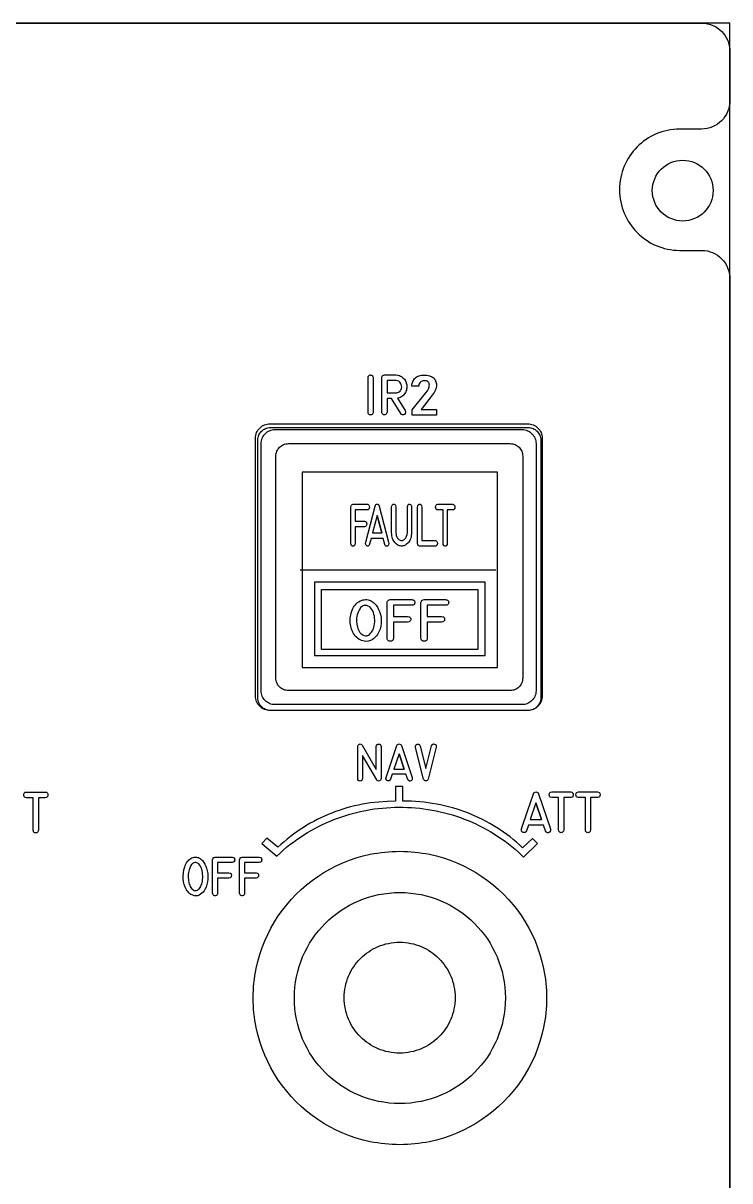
# Model space of a CAD drawing. Extents: x 214 to 359, y 82 to 686.
# Drawn here: x 301.5 to 359.4, y 526.7 to 621.4 of the extents above; entities that cross this region are included whole.
import ezdxf

# ---------------------------------------------------------------- set-up
doc = ezdxf.new("R2010")
doc.units = 0
for name, color, linetype in [('_BACKPANEL', 5, 'CONTINUOUS'), ('_ENGRAVING', 105, 'CONTINUOUS'), ('_LABELS', 30, 'CONTINUOUS'), ('_TOPLAYER', 1, 'CONTINUOUS')]:
    doc.layers.add(name, color=color, linetype=linetype)

msp = doc.modelspace()

# ---------------------------------------------------------------- linework, layer by layer
at = {"layer": '_BACKPANEL'}
for points in [[(214.375, 621.401), (214.375, 616.651), (214.375, 607.151), (214.375, 597.651), (214.375, 578.651), (214.375, 497.901), (214.375, 488.401), (359.375, 488.401), (359.375, 497.901), (359.375, 578.651), (359.375, 597.651), (359.375, 607.151), (359.375, 616.651), (359.375, 621.401)], [(353.03, 607.701), (353.043, 607.956), (353.081, 608.203), (353.142, 608.441), (353.226, 608.67), (353.33, 608.887), (353.455, 609.093), (353.598, 609.284), (353.759, 609.461), (353.936, 609.621), (354.127, 609.765), (354.332, 609.889), (354.55, 609.994), (354.778, 610.078), (355.017, 610.139), (355.264, 610.177), (355.518, 610.19), (355.773, 610.177), (356.02, 610.139), (356.258, 610.078), (356.487, 609.994), (356.704, 609.889), (356.909, 609.765), (357.101, 609.621), (357.278, 609.461), (357.438, 609.284), (357.581, 609.093), (357.706, 608.887), (357.811, 608.67), (357.895, 608.441), (357.956, 608.203), (357.994, 607.956), (358.006, 607.701), (357.994, 607.447), (357.956, 607.2), (357.895, 606.961), (357.811, 606.733), (357.706, 606.515), (357.581, 606.31), (357.438, 606.119), (357.278, 605.942), (357.101, 605.781), (356.909, 605.638), (356.704, 605.514), (356.487, 605.409), (356.258, 605.325), (356.02, 605.264), (355.773, 605.226), (355.518, 605.213), (355.264, 605.226), (355.017, 605.264), (354.778, 605.325), (354.55, 605.409), (354.332, 605.514), (354.127, 605.638), (353.936, 605.781), (353.759, 605.942), (353.598, 606.119), (353.455, 606.31), (353.33, 606.515), (353.226, 606.733), (353.142, 606.961), (353.081, 607.2), (353.043, 607.447)], [(321.777, 588.322), (342.873, 588.322), (342.978, 588.316), (343.08, 588.301), (343.179, 588.275), (343.273, 588.241), (343.363, 588.198), (343.448, 588.147), (343.527, 588.087), (343.6, 588.021), (343.666, 587.948), (343.725, 587.869), (343.776, 587.785), (343.82, 587.695), (343.854, 587.6), (343.879, 587.502), (343.895, 587.399), (343.9, 587.294), (343.9, 566.199), (343.895, 566.094), (343.879, 565.991), (343.854, 565.893), (343.82, 565.798), (343.776, 565.708), (343.725, 565.624), (343.666, 565.545), (343.6, 565.472), (343.527, 565.406), (343.448, 565.347), (343.363, 565.295), (343.273, 565.252), (343.179, 565.218), (343.08, 565.192), (342.978, 565.177), (342.873, 565.172), (321.777, 565.172), (321.672, 565.177), (321.57, 565.192), (321.471, 565.218), (321.377, 565.252), (321.287, 565.295), (321.202, 565.347), (321.123, 565.406), (321.05, 565.472), (320.984, 565.545), (320.925, 565.624), (320.874, 565.708), (320.83, 565.798), (320.796, 565.893), (320.771, 565.991), (320.755, 566.094), (320.75, 566.199), (320.75, 587.294), (320.755, 587.399), (320.771, 587.502), (320.796, 587.6), (320.83, 587.695), (320.874, 587.785), (320.925, 587.869), (320.984, 587.948), (321.05, 588.021), (321.123, 588.087), (321.202, 588.147), (321.287, 588.198), (321.377, 588.241), (321.471, 588.275), (321.57, 588.301), (321.672, 588.316)], [(336.894, 541.678), (336.888, 541.445), (336.871, 541.214), (336.842, 540.987), (336.802, 540.764), (336.752, 540.545), (336.69, 540.329), (336.619, 540.119), (336.538, 539.913), (336.447, 539.712), (336.347, 539.516), (336.238, 539.326), (336.12, 539.142), (335.993, 538.964), (335.859, 538.793), (335.716, 538.628), (335.566, 538.471), (335.408, 538.321), (335.244, 538.178), (335.072, 538.044), (334.895, 537.917), (334.711, 537.799), (334.521, 537.69), (334.325, 537.59), (334.124, 537.499), (333.918, 537.418), (333.707, 537.346), (333.492, 537.285), (333.273, 537.235), (333.049, 537.195), (332.822, 537.166), (332.592, 537.148), (332.359, 537.142), (332.125, 537.148), (331.895, 537.166), (331.668, 537.195), (331.445, 537.235), (331.225, 537.285), (331.01, 537.346), (330.799, 537.418), (330.593, 537.499), (330.392, 537.59), (330.197, 537.69), (330.007, 537.799), (329.823, 537.917), (329.645, 538.044), (329.474, 538.178), (329.309, 538.321), (329.151, 538.471), (329.001, 538.628), (328.859, 538.793), (328.724, 538.964), (328.598, 539.142), (328.48, 539.326), (328.37, 539.516), (328.27, 539.712), (328.179, 539.913), (328.098, 540.119), (328.027, 540.329), (327.966, 540.545), (327.915, 540.764), (327.875, 540.987), (327.846, 541.214), (327.829, 541.445), (327.823, 541.678), (327.829, 541.911), (327.846, 542.142), (327.875, 542.369), (327.915, 542.592), (327.966, 542.812), (328.027, 543.027), (328.098, 543.238), (328.179, 543.444), (328.27, 543.644), (328.37, 543.84), (328.48, 544.03), (328.598, 544.214), (328.724, 544.392), (328.859, 544.563), (329.001, 544.728), (329.151, 544.885), (329.309, 545.035), (329.474, 545.178), (329.645, 545.313), (329.823, 545.439), (330.007, 545.557), (330.197, 545.666), (330.392, 545.766), (330.593, 545.857), (330.799, 545.939), (331.01, 546.01), (331.225, 546.071), (331.445, 546.122), (331.668, 546.161), (331.895, 546.19), (332.125, 546.208), (332.359, 546.214), (332.592, 546.208), (332.822, 546.19), (333.049, 546.161), (333.273, 546.122), (333.492, 546.071), (333.707, 546.01), (333.918, 545.939), (334.124, 545.857), (334.325, 545.766), (334.521, 545.666), (334.711, 545.557), (334.895, 545.439), (335.072, 545.313), (335.244, 545.178), (335.408, 545.035), (335.566, 544.885), (335.716, 544.728), (335.859, 544.563), (335.993, 544.392), (336.12, 544.214), (336.238, 544.03), (336.347, 543.84), (336.447, 543.644), (336.538, 543.444), (336.619, 543.238), (336.69, 543.027), (336.752, 542.812), (336.802, 542.592), (336.842, 542.369), (336.871, 542.142), (336.888, 541.911)]]:
    msp.add_lwpolyline(points, close=True, dxfattribs=at)
at = {"layer": '_ENGRAVING'}
for points in [[(330.194, 589.575), (330.168, 589.476), (330.148, 589.438), (330.124, 589.406), (330.095, 589.382), (330.061, 589.364), (330.023, 589.354), (329.98, 589.35), (329.937, 589.354), (329.898, 589.365), (329.865, 589.382), (329.836, 589.407), (329.812, 589.438), (329.792, 589.477), (329.767, 589.575), (329.767, 592.394), (329.792, 592.492), (329.812, 592.531), (329.836, 592.562), (329.865, 592.587), (329.898, 592.605), (329.937, 592.615), (329.98, 592.619), (330.023, 592.616), (330.061, 592.605), (330.095, 592.588), (330.124, 592.563), (330.148, 592.531), (330.168, 592.493), (330.194, 592.394)], [(332.798, 589.7), (332.83, 589.614), (332.835, 589.573), (332.832, 589.535), (332.821, 589.498), (332.803, 589.462), (332.743, 589.398), (332.706, 589.375), (332.666, 589.361), (332.623, 589.357), (332.577, 589.361), (332.533, 589.374), (332.496, 589.394), (332.465, 589.423), (332.44, 589.46), (331.699, 590.702), (331.323, 590.702), (331.323, 589.579), (331.315, 589.515), (331.293, 589.46), (331.256, 589.415), (331.204, 589.379), (331.146, 589.358), (331.089, 589.354), (331.034, 589.369), (330.981, 589.402), (330.945, 589.438), (330.919, 589.479), (330.904, 589.526), (330.899, 589.579), (330.899, 592.397), (330.903, 592.441), (330.914, 592.482), (330.933, 592.52), (330.96, 592.555), (330.992, 592.583), (331.028, 592.604), (331.067, 592.616), (331.109, 592.62), (332.043, 592.62), (332.206, 592.606), (332.283, 592.588), (332.357, 592.563), (332.429, 592.531), (332.498, 592.492), (332.628, 592.393), (332.74, 592.272), (332.829, 592.135), (332.894, 591.983), (332.936, 591.816), (332.947, 591.723), (332.95, 591.632), (332.944, 591.542), (332.93, 591.454), (332.907, 591.367), (332.875, 591.282), (332.835, 591.198), (332.786, 591.116), (332.731, 591.038), (332.671, 590.969), (332.607, 590.907), (332.539, 590.853), (332.466, 590.808), (332.389, 590.77), (332.308, 590.741), (332.222, 590.719), (332.193, 590.715)], [(332.043, 591.15), (332.118, 591.156), (332.19, 591.175), (332.26, 591.205), (332.326, 591.249), (332.386, 591.302), (332.435, 591.363), (332.473, 591.431), (332.501, 591.507), (332.524, 591.627), (332.521, 591.741), (332.491, 591.849), (332.437, 591.951), (332.363, 592.039), (332.276, 592.105), (332.176, 592.149), (332.064, 592.17), (331.323, 592.17), (331.323, 591.15)], [(334.362, 592.614), (334.591, 592.601), (334.694, 592.584), (334.791, 592.561), (334.881, 592.531), (334.963, 592.495), (335.038, 592.452), (335.106, 592.402), (335.167, 592.347), (335.22, 592.286), (335.265, 592.219), (335.301, 592.146), (335.33, 592.067), (335.35, 591.983), (335.363, 591.892), (335.367, 591.796), (335.367, 591.789), (335.361, 591.695), (335.345, 591.597), (335.318, 591.496), (335.28, 591.39), (335.231, 591.283), (335.173, 591.175), (335.104, 591.067), (335.025, 590.958), (334.109, 589.796), (335.377, 589.796), (335.377, 589.339), (333.378, 589.34), (333.378, 589.759), (334.509, 591.159), (334.627, 591.329), (334.714, 591.493), (334.767, 591.648), (334.781, 591.72), (334.785, 591.787), (334.785, 591.796), (334.779, 591.878), (334.759, 591.949), (334.726, 592.01), (334.68, 592.061), (334.621, 592.101), (334.551, 592.13), (334.469, 592.147), (334.375, 592.153), (334.28, 592.145), (334.195, 592.124), (334.121, 592.089), (334.056, 592.039), (334.004, 591.977), (333.964, 591.902), (333.937, 591.814), (333.922, 591.713), (333.922, 591.698), (333.341, 591.698), (333.341, 591.713), (333.354, 591.819), (333.373, 591.918), (333.401, 592.011), (333.435, 592.097), (333.476, 592.178), (333.525, 592.251), (333.58, 592.319), (333.643, 592.38), (333.713, 592.435), (333.788, 592.482), (333.869, 592.523), (333.956, 592.556), (334.048, 592.581), (334.147, 592.599), (334.251, 592.61)], [(321.751, 588.629), (342.826, 588.629), (342.948, 588.623), (343.067, 588.605), (343.181, 588.575), (343.29, 588.536), (343.394, 588.486), (343.493, 588.426), (343.584, 588.358), (343.669, 588.281), (343.745, 588.196), (343.814, 588.105), (343.873, 588.007), (343.923, 587.903), (343.963, 587.793), (343.993, 587.679), (344.011, 587.56), (344.017, 587.438), (344.017, 566.363), (344.011, 566.241), (343.993, 566.122), (343.963, 566.008), (343.923, 565.899), (343.873, 565.794), (343.814, 565.696), (343.745, 565.605), (343.669, 565.52), (343.584, 565.443), (343.493, 565.375), (343.394, 565.316), (343.29, 565.266), (343.181, 565.226), (343.067, 565.196), (342.948, 565.178), (342.826, 565.172), (321.751, 565.172), (321.629, 565.178), (321.51, 565.196), (321.396, 565.226), (321.286, 565.266), (321.182, 565.316), (321.084, 565.375), (320.992, 565.443), (320.908, 565.52), (320.831, 565.605), (320.763, 565.696), (320.703, 565.794), (320.653, 565.899), (320.613, 566.008), (320.584, 566.122), (320.566, 566.241), (320.56, 566.363), (320.56, 587.438), (320.566, 587.56), (320.584, 587.679), (320.613, 587.793), (320.653, 587.903), (320.703, 588.007), (320.763, 588.105), (320.831, 588.196), (320.908, 588.281), (320.992, 588.358), (321.084, 588.426), (321.182, 588.486), (321.286, 588.536), (321.396, 588.575), (321.51, 588.605), (321.629, 588.623)], [(322.159, 588.151), (342.375, 588.151), (342.492, 588.145), (342.605, 588.127), (342.715, 588.099), (342.82, 588.061), (342.92, 588.013), (343.014, 587.956), (343.102, 587.89), (343.183, 587.817), (343.256, 587.736), (343.322, 587.648), (343.379, 587.554), (343.427, 587.454), (343.465, 587.349), (343.494, 587.239), (343.511, 587.126), (343.517, 587.009), (343.517, 566.793), (343.511, 566.675), (343.494, 566.562), (343.465, 566.452), (343.427, 566.347), (343.379, 566.247), (343.322, 566.153), (343.256, 566.065), (343.183, 565.984), (343.102, 565.911), (343.014, 565.845), (342.92, 565.788), (342.82, 565.74), (342.715, 565.702), (342.605, 565.674), (342.492, 565.656), (342.375, 565.651), (322.159, 565.651), (322.042, 565.656), (321.928, 565.674), (321.818, 565.702), (321.713, 565.74), (321.613, 565.788), (321.519, 565.845), (321.431, 565.911), (321.35, 565.984), (321.277, 566.065), (321.211, 566.153), (321.154, 566.247), (321.106, 566.347), (321.068, 566.452), (321.04, 566.562), (321.023, 566.675), (321.017, 566.793), (321.017, 587.009), (321.023, 587.126), (321.04, 587.239), (321.068, 587.349), (321.106, 587.454), (321.154, 587.554), (321.211, 587.648), (321.277, 587.736), (321.35, 587.817), (321.431, 587.89), (321.519, 587.956), (321.613, 588.013), (321.713, 588.061), (321.818, 588.099), (321.928, 588.127), (322.042, 588.145)], [(330.835, 559.608), (330.826, 559.537), (330.8, 559.481), (330.756, 559.439), (330.694, 559.411), (330.628, 559.4), (330.57, 559.412), (330.519, 559.444), (330.476, 559.499), (329.313, 561.49), (329.313, 559.608), (329.289, 559.517), (329.249, 559.453), (329.222, 559.43), (329.191, 559.414), (329.117, 559.401), (329.043, 559.414), (329.012, 559.43), (328.986, 559.453), (328.945, 559.517), (328.922, 559.608), (328.922, 562.219), (328.939, 562.289), (328.97, 562.347), (329.013, 562.391), (329.07, 562.422), (329.131, 562.434), (329.186, 562.423), (329.236, 562.388), (329.281, 562.33), (330.444, 560.335), (330.444, 562.219), (330.467, 562.311), (330.508, 562.377), (330.536, 562.4), (330.568, 562.416), (330.646, 562.428), (330.724, 562.414), (330.755, 562.398), (330.781, 562.375), (330.802, 562.345), (330.818, 562.31), (330.835, 562.219)], [(331.242, 559.689), (331.686, 560.993), (332.131, 562.296), (332.16, 562.355), (332.2, 562.397), (332.251, 562.423), (332.313, 562.432), (332.375, 562.424), (332.426, 562.399), (332.467, 562.356), (332.496, 562.296), (333.383, 559.682), (333.392, 559.587), (333.374, 559.51), (333.356, 559.479), (333.332, 559.452), (333.264, 559.413), (333.189, 559.398), (333.154, 559.402), (333.122, 559.414), (333.065, 559.46), (333.016, 559.537), (332.874, 559.96), (331.745, 559.96), (331.606, 559.547), (331.557, 559.47), (331.529, 559.443), (331.499, 559.424), (331.466, 559.412), (331.431, 559.409), (331.354, 559.425), (331.286, 559.466), (331.262, 559.493), (331.245, 559.524), (331.23, 559.598)], [(332.732, 560.375), (332.311, 561.617), (331.888, 560.375)], [(332.311, 561.617), (332.732, 560.375)], [(333.659, 562.152), (333.658, 562.247), (333.681, 562.322), (333.702, 562.351), (333.728, 562.376), (333.8, 562.41), (333.877, 562.418), (333.911, 562.411), (333.942, 562.396), (333.971, 562.374), (333.996, 562.343), (334.037, 562.26), (334.504, 560.415), (334.973, 562.278), (335.015, 562.362), (335.041, 562.392), (335.07, 562.414), (335.102, 562.429), (335.137, 562.435), (335.217, 562.424), (335.29, 562.388), (335.317, 562.363), (335.337, 562.333), (335.35, 562.299), (335.357, 562.261), (335.35, 562.17), (334.691, 559.558), (334.658, 559.491), (334.617, 559.443), (334.566, 559.415), (334.505, 559.405), (334.445, 559.414), (334.393, 559.441), (334.35, 559.487), (334.316, 559.552)], [(342.498, 553.182), (343.648, 554.278), (343.233, 554.71), (342.422, 553.934), (342.169, 554.168), (341.913, 554.394), (341.653, 554.612), (341.388, 554.824), (341.12, 555.028), (340.848, 555.225), (340.572, 555.414), (340.293, 555.596), (340.01, 555.771), (339.723, 555.939), (339.433, 556.099), (339.139, 556.252), (338.842, 556.397), (338.541, 556.535), (338.237, 556.666), (337.93, 556.79), (337.62, 556.906), (337.306, 557.014), (336.99, 557.116), (336.67, 557.21), (336.347, 557.296), (336.021, 557.376), (335.692, 557.448), (335.361, 557.512), (335.026, 557.569), (334.689, 557.619), (334.349, 557.661), (334.007, 557.696), (333.662, 557.723), (333.314, 557.743), (332.964, 557.755), (332.611, 557.761), (332.611, 558.96), (332.015, 558.96), (332.014, 557.758), (331.322, 557.735), (330.642, 557.684), (329.972, 557.604), (329.313, 557.496), (328.988, 557.432), (328.666, 557.36), (328.347, 557.282), (328.031, 557.196), (327.718, 557.103), (327.409, 557.003), (327.102, 556.896), (326.798, 556.782), (326.498, 556.66), (326.2, 556.532), (325.906, 556.396), (325.616, 556.253), (325.328, 556.103), (325.044, 555.946), (324.764, 555.781), (324.486, 555.61), (324.212, 555.431), (323.942, 555.245), (323.675, 555.052), (323.412, 554.851), (323.152, 554.644), (322.896, 554.429), (322.644, 554.206), (322.395, 553.977), (321.5, 554.717), (321.088, 554.284), (322.312, 553.267), (322.572, 553.511), (322.837, 553.748), (323.107, 553.977), (323.381, 554.198), (323.66, 554.411), (323.943, 554.617), (324.231, 554.815), (324.522, 555.006), (324.817, 555.188), (325.116, 555.363), (325.419, 555.53), (325.725, 555.69), (326.034, 555.842), (326.346, 555.986), (326.661, 556.122), (326.979, 556.251), (327.299, 556.372), (327.622, 556.485), (327.947, 556.59), (328.275, 556.688), (328.604, 556.778), (328.935, 556.861), (329.267, 556.935), (329.601, 557.002), (329.937, 557.061), (330.273, 557.113), (330.61, 557.156), (330.949, 557.192), (331.288, 557.221), (331.627, 557.241), (331.967, 557.254), (332.307, 557.259), (332.647, 557.256), (332.987, 557.246), (333.327, 557.228), (333.666, 557.202), (334.004, 557.169), (334.342, 557.127), (334.679, 557.078), (335.015, 557.022), (335.349, 556.957), (335.683, 556.885), (336.014, 556.805), (336.344, 556.717), (336.672, 556.622), (336.998, 556.519), (337.322, 556.408), (337.643, 556.289), (337.962, 556.163), (338.278, 556.029), (338.591, 555.887), (338.902, 555.737), (339.209, 555.58), (339.513, 555.415), (339.813, 555.242), (340.11, 555.062), (340.403, 554.873), (340.692, 554.677), (340.977, 554.474), (341.257, 554.262), (341.534, 554.043), (341.805, 553.816), (342.072, 553.581), (342.334, 553.339)], [(302.371, 555.389), (302.371, 558.038), (301.81, 558.038), (301.717, 558.059), (301.68, 558.079), (301.65, 558.105), (301.627, 558.136), (301.611, 558.174), (301.598, 558.267), (301.611, 558.361), (301.628, 558.399), (301.651, 558.43), (301.681, 558.456), (301.718, 558.476), (301.81, 558.498), (303.36, 558.498), (303.452, 558.477), (303.488, 558.457), (303.518, 558.431), (303.541, 558.399), (303.558, 558.361), (303.571, 558.267), (303.558, 558.173), (303.542, 558.135), (303.519, 558.104), (303.489, 558.078), (303.452, 558.059), (303.36, 558.038), (302.801, 558.038), (302.801, 555.389), (302.774, 555.288), (302.753, 555.248), (302.727, 555.216), (302.697, 555.191), (302.661, 555.174), (302.621, 555.164), (302.576, 555.161), (302.531, 555.165), (302.492, 555.176), (302.458, 555.194), (302.43, 555.219), (302.407, 555.251), (302.389, 555.29)], [(342.332, 555.489), (342.821, 556.926), (343.312, 558.362), (343.343, 558.427), (343.387, 558.474), (343.443, 558.502), (343.512, 558.512), (343.581, 558.503), (343.637, 558.475), (343.681, 558.428), (343.713, 558.362), (344.692, 555.481), (344.701, 555.376), (344.695, 555.332), (344.682, 555.292), (344.662, 555.258), (344.635, 555.228), (344.601, 555.204), (344.561, 555.185), (344.518, 555.172), (344.477, 555.168), (344.439, 555.173), (344.404, 555.185), (344.371, 555.207), (344.341, 555.237), (344.287, 555.321), (344.13, 555.788), (342.886, 555.788), (342.734, 555.333), (342.68, 555.248), (342.649, 555.218), (342.615, 555.197), (342.579, 555.184), (342.541, 555.18), (342.5, 555.185), (342.456, 555.198), (342.414, 555.219), (342.381, 555.243), (342.354, 555.273), (342.335, 555.307), (342.323, 555.345), (342.319, 555.389)], [(345.366, 555.403), (345.366, 558.052), (344.806, 558.052), (344.712, 558.073), (344.675, 558.093), (344.646, 558.119), (344.622, 558.15), (344.606, 558.188), (344.593, 558.281), (344.606, 558.375), (344.623, 558.413), (344.646, 558.444), (344.676, 558.47), (344.713, 558.49), (344.806, 558.512), (346.355, 558.512), (346.447, 558.491), (346.483, 558.471), (346.513, 558.445), (346.536, 558.413), (346.553, 558.375), (346.566, 558.281), (346.553, 558.187), (346.537, 558.149), (346.514, 558.118), (346.484, 558.092), (346.448, 558.073), (346.355, 558.052), (345.796, 558.052), (345.796, 555.403), (345.769, 555.302), (345.748, 555.262), (345.722, 555.23), (345.692, 555.205), (345.656, 555.188), (345.616, 555.178), (345.571, 555.175), (345.526, 555.179), (345.487, 555.19), (345.453, 555.208), (345.425, 555.234), (345.402, 555.265), (345.384, 555.304)], [(347.553, 555.403), (347.553, 558.052), (346.993, 558.052), (346.899, 558.073), (346.862, 558.093), (346.832, 558.119), (346.809, 558.15), (346.793, 558.188), (346.78, 558.281), (346.793, 558.375), (346.81, 558.413), (346.833, 558.444), (346.863, 558.47), (346.9, 558.49), (346.993, 558.512), (348.542, 558.512), (348.634, 558.491), (348.67, 558.471), (348.7, 558.445), (348.723, 558.413), (348.74, 558.375), (348.753, 558.281), (348.74, 558.187), (348.724, 558.149), (348.701, 558.118), (348.671, 558.092), (348.635, 558.073), (348.542, 558.052), (347.983, 558.052), (347.983, 555.403), (347.956, 555.302), (347.935, 555.262), (347.909, 555.23), (347.879, 555.205), (347.843, 555.188), (347.803, 555.178), (347.758, 555.175), (347.713, 555.179), (347.674, 555.19), (347.64, 555.208), (347.612, 555.234), (347.589, 555.265), (347.571, 555.304)], [(343.974, 556.245), (343.51, 557.614), (343.043, 556.245)], [(343.51, 557.614), (343.974, 556.245)], [(316.561, 552.264), (316.618, 552.048), (316.653, 551.828), (316.668, 551.604), (316.662, 551.376), (316.635, 551.15), (316.587, 550.935), (316.517, 550.73), (316.425, 550.535), (316.355, 550.421), (316.273, 550.316), (316.179, 550.22), (316.074, 550.133), (315.959, 550.064), (315.839, 550.021), (315.713, 550.006), (315.582, 550.017), (315.475, 550.043), (315.375, 550.078), (315.281, 550.124), (315.194, 550.18), (315.114, 550.246), (315.039, 550.323), (314.971, 550.409), (314.91, 550.506), (314.806, 550.714), (314.727, 550.935), (314.672, 551.167), (314.643, 551.41), (314.638, 551.658), (314.657, 551.902), (314.701, 552.143), (314.769, 552.381), (314.812, 552.496), (314.861, 552.602), (314.915, 552.7), (314.976, 552.79), (315.043, 552.872), (315.116, 552.946), (315.194, 553.011), (315.279, 553.069), (315.365, 553.115), (315.454, 553.148), (315.544, 553.168), (315.637, 553.174), (315.724, 553.17), (315.806, 553.156), (315.885, 553.134), (315.96, 553.102), (316.031, 553.062), (316.097, 553.013), (316.16, 552.955), (316.218, 552.888), (316.325, 552.741), (316.417, 552.588), (316.496, 552.429)], [(317.051, 550.229), (317.051, 552.955), (317.073, 553.045), (317.115, 553.112), (317.143, 553.136), (317.176, 553.155), (317.256, 553.174), (318.657, 553.174), (318.745, 553.154), (318.78, 553.135), (318.808, 553.111), (318.83, 553.081), (318.846, 553.045), (318.859, 552.955), (318.846, 552.866), (318.83, 552.831), (318.808, 552.801), (318.779, 552.777), (318.744, 552.759), (318.655, 552.74), (317.457, 552.74), (317.457, 551.895), (318.391, 551.895), (318.479, 551.876), (318.513, 551.858), (318.542, 551.835), (318.564, 551.806), (318.58, 551.772), (318.594, 551.686), (318.582, 551.6), (318.567, 551.564), (318.545, 551.533), (318.516, 551.507), (318.481, 551.487), (318.391, 551.46), (317.457, 551.46), (317.457, 550.229), (317.44, 550.135), (317.423, 550.099), (317.401, 550.068), (317.374, 550.044), (317.342, 550.027), (317.261, 550.013), (317.218, 550.015), (317.18, 550.025), (317.147, 550.042), (317.118, 550.065), (317.094, 550.096), (317.075, 550.133)], [(319.264, 550.229), (319.264, 552.955), (319.287, 553.045), (319.328, 553.112), (319.356, 553.136), (319.389, 553.155), (319.469, 553.174), (320.871, 553.174), (320.959, 553.154), (320.993, 553.135), (321.022, 553.111), (321.044, 553.081), (321.059, 553.045), (321.072, 552.955), (321.059, 552.866), (321.043, 552.831), (321.021, 552.801), (320.992, 552.777), (320.957, 552.759), (320.868, 552.74), (319.671, 552.74), (319.671, 551.895), (320.604, 551.895), (320.692, 551.876), (320.726, 551.858), (320.755, 551.835), (320.777, 551.806), (320.793, 551.772), (320.807, 551.686), (320.795, 551.6), (320.78, 551.564), (320.758, 551.533), (320.729, 551.507), (320.694, 551.487), (320.604, 551.46), (319.671, 551.46), (319.671, 550.229), (319.653, 550.135), (319.636, 550.099), (319.614, 550.068), (319.587, 550.044), (319.555, 550.027), (319.475, 550.013), (319.431, 550.015), (319.393, 550.025), (319.36, 550.042), (319.331, 550.065), (319.307, 550.096), (319.288, 550.133)], [(344.375, 541.651), (344.371, 541.341), (344.359, 541.033), (344.34, 540.727), (344.313, 540.424), (344.279, 540.122), (344.237, 539.823), (344.188, 539.526), (344.131, 539.232), (343.997, 538.652), (343.835, 538.082), (343.647, 537.525), (343.432, 536.98), (343.192, 536.448), (342.927, 535.931), (342.638, 535.428), (342.326, 534.941), (341.991, 534.471), (341.635, 534.017), (341.258, 533.582), (340.86, 533.165), (340.444, 532.768), (340.008, 532.391), (339.555, 532.035), (339.084, 531.7), (338.597, 531.388), (338.095, 531.099), (337.577, 530.834), (337.046, 530.594), (336.501, 530.379), (335.943, 530.19), (335.374, 530.028), (334.793, 529.894), (334.499, 529.838), (334.202, 529.789), (333.903, 529.747), (333.602, 529.712), (333.298, 529.686), (332.992, 529.666), (332.685, 529.654), (332.375, 529.651), (332.065, 529.654), (331.757, 529.666), (331.452, 529.686), (331.148, 529.712), (330.847, 529.747), (330.547, 529.789), (330.251, 529.838), (329.957, 529.894), (329.376, 530.028), (328.807, 530.19), (328.249, 530.379), (327.704, 530.594), (327.172, 530.834), (326.655, 531.099), (326.153, 531.388), (325.666, 531.7), (325.195, 532.035), (324.742, 532.391), (324.306, 532.768), (323.89, 533.165), (323.492, 533.582), (323.115, 534.017), (322.759, 534.471), (322.424, 534.941), (322.112, 535.428), (321.823, 535.931), (321.558, 536.448), (321.318, 536.98), (321.103, 537.525), (320.914, 538.082), (320.753, 538.652), (320.619, 539.232), (320.562, 539.526), (320.513, 539.823), (320.471, 540.122), (320.437, 540.424), (320.41, 540.727), (320.391, 541.033), (320.379, 541.341), (320.375, 541.651), (320.379, 541.96), (320.391, 542.268), (320.41, 542.574), (320.437, 542.877), (320.471, 543.179), (320.513, 543.478), (320.562, 543.775), (320.619, 544.069), (320.753, 544.65), (320.914, 545.219), (321.103, 545.777), (321.318, 546.321), (321.558, 546.853), (321.823, 547.37), (322.112, 547.873), (322.424, 548.36), (322.759, 548.83), (323.115, 549.284), (323.492, 549.719), (323.89, 550.136), (324.306, 550.533), (324.742, 550.91), (325.195, 551.267), (325.666, 551.601), (326.153, 551.913), (326.655, 552.202), (327.172, 552.467), (327.704, 552.708), (328.249, 552.922), (328.807, 553.111), (329.376, 553.273), (329.957, 553.407), (330.251, 553.463), (330.547, 553.512), (330.847, 553.554), (331.148, 553.589), (331.452, 553.616), (331.757, 553.635), (332.065, 553.647), (332.375, 553.651), (332.685, 553.647), (332.992, 553.635), (333.298, 553.616), (333.602, 553.589), (333.903, 553.554), (334.202, 553.512), (334.499, 553.463), (334.793, 553.407), (335.374, 553.273), (335.943, 553.111), (336.501, 552.922), (337.046, 552.708), (337.577, 552.467), (338.095, 552.202), (338.597, 551.913), (339.084, 551.601), (339.555, 551.267), (340.008, 550.91), (340.444, 550.533), (340.86, 550.136), (341.258, 549.719), (341.635, 549.284), (341.991, 548.83), (342.326, 548.36), (342.638, 547.873), (342.927, 547.37), (343.192, 546.853), (343.432, 546.321), (343.647, 545.777), (343.835, 545.219), (343.997, 544.65), (344.131, 544.069), (344.188, 543.775), (344.237, 543.478), (344.279, 543.179), (344.313, 542.877), (344.34, 542.574), (344.359, 542.268), (344.371, 541.96)], [(315.648, 552.735), (315.584, 552.731), (315.523, 552.716), (315.467, 552.692), (315.414, 552.659), (315.366, 552.616), (315.321, 552.563), (315.281, 552.501), (315.245, 552.429), (315.183, 552.282), (315.133, 552.146), (315.096, 552.021), (315.072, 551.907), (315.053, 551.733), (315.052, 551.525), (315.071, 551.303), (315.113, 551.083), (315.143, 550.976), (315.179, 550.875), (315.223, 550.779), (315.273, 550.689), (315.331, 550.608), (315.397, 550.543), (315.471, 550.492), (315.554, 550.456), (315.652, 550.436), (315.743, 550.444), (315.827, 550.479), (315.904, 550.542), (315.973, 550.62), (316.033, 550.7), (316.084, 550.783), (316.126, 550.869), (316.161, 550.964), (316.19, 551.074), (316.214, 551.198), (316.231, 551.335), (316.24, 551.48), (316.242, 551.624), (316.234, 551.768), (316.218, 551.912), (316.192, 552.053), (316.157, 552.186), (316.111, 552.313), (316.056, 552.432), (315.99, 552.537), (315.911, 552.621), (315.819, 552.684), (315.715, 552.726)], [(341.009, 541.651), (340.998, 541.206), (340.964, 540.768), (340.909, 540.336), (340.834, 539.91), (340.737, 539.493), (340.621, 539.083), (340.485, 538.682), (340.33, 538.29), (340.158, 537.907), (339.967, 537.535), (339.759, 537.173), (339.534, 536.823), (339.294, 536.485), (339.037, 536.159), (338.766, 535.845), (338.48, 535.545), (338.18, 535.259), (337.867, 534.988), (337.541, 534.732), (337.202, 534.491), (336.852, 534.267), (336.49, 534.059), (336.118, 533.868), (335.736, 533.695), (335.344, 533.54), (334.942, 533.405), (334.533, 533.288), (334.115, 533.192), (333.69, 533.116), (333.258, 533.061), (332.819, 533.028), (332.375, 533.017), (331.931, 533.028), (331.492, 533.061), (331.06, 533.116), (330.635, 533.192), (330.217, 533.288), (329.807, 533.405), (329.406, 533.54), (329.014, 533.695), (328.632, 533.868), (328.26, 534.059), (327.898, 534.267), (327.548, 534.491), (327.209, 534.732), (326.883, 534.988), (326.57, 535.259), (326.27, 535.545), (325.984, 535.845), (325.713, 536.159), (325.456, 536.485), (325.216, 536.823), (324.991, 537.173), (324.783, 537.535), (324.592, 537.907), (324.419, 538.29), (324.265, 538.682), (324.129, 539.083), (324.013, 539.493), (323.916, 539.91), (323.84, 540.336), (323.786, 540.768), (323.752, 541.206), (323.741, 541.651), (323.752, 542.095), (323.786, 542.533), (323.84, 542.965), (323.916, 543.391), (324.013, 543.808), (324.129, 544.218), (324.265, 544.619), (324.419, 545.011), (324.592, 545.394), (324.783, 545.766), (324.991, 546.128), (325.216, 546.478), (325.456, 546.816), (325.713, 547.143), (325.984, 547.456), (326.27, 547.756), (326.57, 548.042), (326.883, 548.313), (327.209, 548.569), (327.548, 548.81), (327.898, 549.035), (328.26, 549.242), (328.632, 549.433), (329.014, 549.606), (329.406, 549.761), (329.807, 549.896), (330.217, 550.013), (330.635, 550.109), (331.06, 550.185), (331.492, 550.24), (331.931, 550.273), (332.375, 550.285), (332.819, 550.273), (333.258, 550.24), (333.69, 550.185), (334.115, 550.109), (334.533, 550.013), (334.942, 549.896), (335.344, 549.761), (335.736, 549.606), (336.118, 549.433), (336.49, 549.242), (336.852, 549.035), (337.202, 548.81), (337.541, 548.569), (337.867, 548.313), (338.18, 548.042), (338.48, 547.756), (338.766, 547.456), (339.037, 547.143), (339.294, 546.816), (339.534, 546.478), (339.759, 546.128), (339.967, 545.766), (340.158, 545.394), (340.33, 545.011), (340.485, 544.619), (340.621, 544.218), (340.737, 543.808), (340.834, 543.391), (340.909, 542.965), (340.964, 542.533), (340.998, 542.095)]]:
    msp.add_lwpolyline(points, close=True, dxfattribs=at)
at = {"layer": '_LABELS'}
for points in [[(340.368, 568.676), (340.368, 584.678), (324.368, 584.678), (324.368, 568.676)], [(328.368, 578.851), (328.368, 581.811), (328.387, 581.909), (328.422, 581.981), (328.473, 582.028), (328.54, 582.049), (329.714, 582.049), (329.754, 582.042), (329.788, 582.028), (329.817, 582.007), (329.84, 581.981), (329.872, 581.909), (329.883, 581.812), (329.872, 581.715), (329.84, 581.644), (329.816, 581.618), (329.786, 581.598), (329.752, 581.585), (329.712, 581.578), (328.709, 581.578), (328.709, 580.66), (329.491, 580.66), (329.564, 580.639), (329.593, 580.62), (329.617, 580.595), (329.649, 580.526), (329.661, 580.433), (329.651, 580.339), (329.619, 580.267), (329.596, 580.239), (329.566, 580.217), (329.491, 580.188), (328.709, 580.188), (328.709, 578.851), (328.694, 578.75), (328.662, 578.677), (328.639, 578.651), (328.612, 578.632), (328.581, 578.621), (328.545, 578.616), (328.509, 578.619), (328.477, 578.63), (328.449, 578.648), (328.425, 578.673), (328.388, 578.747)], [(329.582, 578.937), (329.97, 580.416), (330.36, 581.895), (330.385, 581.962), (330.42, 582.01), (330.464, 582.039), (330.519, 582.049), (330.573, 582.04), (330.618, 582.012), (330.653, 581.963), (330.679, 581.895), (331.456, 578.928), (331.463, 578.82), (331.448, 578.734), (331.411, 578.668), (331.384, 578.643), (331.352, 578.623), (331.318, 578.61), (331.285, 578.606), (331.255, 578.61), (331.227, 578.624), (331.177, 578.676), (331.135, 578.764), (331.01, 579.244), (330.022, 579.244), (329.901, 578.776), (329.858, 578.688), (329.833, 578.657), (329.807, 578.635), (329.778, 578.622), (329.747, 578.618), (329.715, 578.623), (329.68, 578.637), (329.62, 578.683), (329.584, 578.748), (329.571, 578.833)], [(333.329, 579.745), (333.329, 579.712), (333.324, 579.611), (333.308, 579.487), (333.286, 579.371), (333.258, 579.264), (333.223, 579.165), (333.182, 579.075), (333.134, 578.992), (333.08, 578.919), (333.02, 578.854), (332.891, 578.748), (332.825, 578.707), (332.758, 578.674), (332.69, 578.65), (332.621, 578.634), (332.551, 578.625), (332.479, 578.625), (332.408, 578.633), (332.339, 578.649), (332.271, 578.674), (332.204, 578.706), (332.076, 578.794), (331.954, 578.915), (331.898, 578.987), (331.848, 579.067), (331.806, 579.155), (331.77, 579.251), (331.741, 579.354), (331.719, 579.466), (331.703, 579.585), (331.695, 579.712), (331.695, 579.745), (331.695, 581.814), (331.708, 581.905), (331.742, 581.98), (331.786, 582.028), (331.839, 582.049), (331.902, 582.044), (331.961, 582.016), (332.003, 581.968), (332.028, 581.901), (332.037, 581.814), (332.037, 579.745), (332.059, 579.565), (332.08, 579.483), (332.107, 579.408), (332.141, 579.339), (332.182, 579.276), (332.229, 579.219), (332.282, 579.168), (332.339, 579.127), (332.397, 579.097), (332.456, 579.081), (332.515, 579.077), (332.576, 579.085), (332.637, 579.106), (332.698, 579.139), (332.761, 579.185), (332.813, 579.234), (332.858, 579.291), (332.896, 579.354), (332.926, 579.423), (332.968, 579.577), (332.988, 579.745), (332.988, 581.814), (332.991, 581.86), (333.013, 581.949), (333.051, 582.01), (333.075, 582.029), (333.104, 582.042), (333.174, 582.046), (333.242, 582.024), (333.269, 582.004), (333.29, 581.978), (333.319, 581.908), (333.329, 581.814)], [(333.99, 578.611), (333.923, 578.631), (333.873, 578.676), (333.837, 578.747), (333.818, 578.844), (333.818, 581.811), (333.839, 581.917), (333.875, 581.991), (333.899, 582.017), (333.927, 582.035), (333.959, 582.046), (333.995, 582.049), (334.031, 582.044), (334.062, 582.032), (334.089, 582.013), (334.112, 581.987), (334.145, 581.913), (334.16, 581.811), (334.16, 579.079), (335.279, 579.081), (335.354, 579.056), (335.384, 579.034), (335.408, 579.007), (335.439, 578.935), (335.449, 578.84), (335.438, 578.746), (335.405, 578.676), (335.381, 578.65), (335.352, 578.631), (335.278, 578.611)], [(335.915, 578.848), (335.915, 581.576), (335.47, 581.576), (335.396, 581.598), (335.366, 581.618), (335.343, 581.644), (335.311, 581.716), (335.301, 581.812), (335.311, 581.908), (335.343, 581.98), (335.367, 582.007), (335.396, 582.027), (335.47, 582.049), (336.7, 582.049), (336.774, 582.028), (336.802, 582.007), (336.826, 581.981), (336.858, 581.909), (336.868, 581.812), (336.858, 581.715), (336.827, 581.643), (336.803, 581.617), (336.774, 581.597), (336.74, 581.584), (336.7, 581.576), (336.257, 581.576), (336.257, 578.848), (336.235, 578.744), (336.198, 578.67), (336.174, 578.644), (336.146, 578.626), (336.114, 578.616), (336.078, 578.613), (336.042, 578.617), (336.011, 578.629), (335.984, 578.647), (335.962, 578.673), (335.929, 578.746)], [(330.886, 579.715), (330.518, 581.125), (330.147, 579.715)], [(330.518, 581.125), (330.886, 579.715)], [(325.395, 575.66), (325.395, 575.518), (325.395, 569.66), (339.341, 569.66), (339.341, 575.66)], [(325.966, 575.062), (338.752, 575.062), (338.752, 570.16), (325.966, 570.16)], [(330.719, 573.261), (330.789, 573.027), (330.834, 572.79), (330.852, 572.548), (330.845, 572.301), (330.811, 572.058), (330.75, 571.826), (330.663, 571.605), (330.548, 571.394), (330.46, 571.271), (330.357, 571.158), (330.24, 571.054), (330.108, 570.96), (329.965, 570.885), (329.814, 570.84), (329.656, 570.823), (329.491, 570.835), (329.358, 570.863), (329.233, 570.901), (329.116, 570.951), (329.006, 571.011), (328.905, 571.082), (328.812, 571.165), (328.727, 571.258), (328.65, 571.362), (328.581, 571.474), (328.52, 571.588), (328.466, 571.705), (328.421, 571.826), (328.383, 571.949), (328.353, 572.076), (328.33, 572.206), (328.316, 572.339), (328.309, 572.473), (328.31, 572.606), (328.318, 572.739), (328.334, 572.87), (328.357, 573.001), (328.388, 573.131), (328.473, 573.387), (328.527, 573.511), (328.588, 573.625), (328.657, 573.731), (328.733, 573.828), (328.817, 573.917), (328.908, 573.997), (329.007, 574.068), (329.112, 574.13), (329.221, 574.179), (329.331, 574.215), (329.445, 574.236), (329.56, 574.243), (329.669, 574.238), (329.773, 574.224), (329.872, 574.2), (329.965, 574.166), (330.054, 574.122), (330.137, 574.069), (330.216, 574.006), (330.289, 573.934), (330.422, 573.776), (330.538, 573.611), (330.637, 573.439)], [(331.331, 571.064), (331.331, 574.006), (331.343, 574.058), (331.36, 574.104), (331.383, 574.143), (331.412, 574.176), (331.447, 574.202), (331.488, 574.222), (331.589, 574.243), (333.344, 574.243), (333.403, 574.236), (333.454, 574.222), (333.497, 574.201), (333.533, 574.175), (333.56, 574.142), (333.58, 574.104), (333.592, 574.059), (333.596, 574.007), (333.592, 573.956), (333.58, 573.911), (333.56, 573.872), (333.532, 573.84), (333.496, 573.814), (333.452, 573.795), (333.4, 573.781), (333.34, 573.775), (331.841, 573.775), (331.841, 572.862), (333.01, 572.862), (333.12, 572.842), (333.163, 572.823), (333.199, 572.797), (333.227, 572.766), (333.247, 572.729), (333.259, 572.686), (333.264, 572.637), (333.261, 572.587), (333.249, 572.543), (333.23, 572.505), (333.202, 572.472), (333.167, 572.444), (333.123, 572.422), (333.01, 572.393), (331.841, 572.393), (331.841, 571.064), (331.833, 571.01), (331.819, 570.963), (331.798, 570.923), (331.77, 570.89), (331.736, 570.865), (331.696, 570.846), (331.649, 570.835), (331.595, 570.83), (331.541, 570.833), (331.493, 570.843), (331.451, 570.861), (331.416, 570.887), (331.386, 570.92), (331.362, 570.96), (331.343, 571.008)], [(334.103, 571.064), (334.103, 574.006), (334.115, 574.058), (334.132, 574.104), (334.155, 574.143), (334.184, 574.176), (334.219, 574.202), (334.26, 574.222), (334.361, 574.243), (336.116, 574.243), (336.175, 574.236), (336.226, 574.222), (336.269, 574.201), (336.305, 574.175), (336.332, 574.142), (336.352, 574.104), (336.364, 574.059), (336.368, 574.007), (336.364, 573.956), (336.352, 573.911), (336.332, 573.872), (336.304, 573.84), (336.268, 573.814), (336.224, 573.795), (336.172, 573.781), (336.112, 573.775), (334.613, 573.775), (334.613, 572.862), (335.782, 572.862), (335.892, 572.842), (335.935, 572.823), (335.971, 572.797), (335.999, 572.766), (336.019, 572.729), (336.031, 572.686), (336.036, 572.637), (336.033, 572.587), (336.021, 572.543), (336.002, 572.505), (335.974, 572.472), (335.938, 572.444), (335.895, 572.422), (335.782, 572.393), (334.613, 572.393), (334.613, 571.064), (334.605, 571.01), (334.591, 570.963), (334.57, 570.923), (334.542, 570.89), (334.508, 570.865), (334.468, 570.846), (334.421, 570.835), (334.367, 570.83), (334.313, 570.833), (334.265, 570.843), (334.223, 570.861), (334.187, 570.887), (334.157, 570.92), (334.133, 570.96), (334.115, 571.008)], [(329.575, 573.77), (329.494, 573.764), (329.418, 573.749), (329.347, 573.723), (329.282, 573.687), (329.221, 573.64), (329.166, 573.584), (329.115, 573.517), (329.07, 573.439), (328.992, 573.28), (328.93, 573.133), (328.884, 572.998), (328.853, 572.875), (328.83, 572.687), (328.828, 572.463), (328.851, 572.223), (328.904, 571.985), (328.942, 571.87), (328.988, 571.761), (329.042, 571.658), (329.105, 571.56), (329.177, 571.473), (329.26, 571.403), (329.353, 571.348), (329.457, 571.309), (329.579, 571.287), (329.637, 571.288), (329.693, 571.295), (329.747, 571.311), (329.798, 571.333), (329.895, 571.401), (329.981, 571.486), (330.056, 571.573), (330.12, 571.662), (330.173, 571.754), (330.217, 571.858), (330.254, 571.976), (330.283, 572.11), (330.304, 572.258), (330.317, 572.414), (330.318, 572.57), (330.309, 572.726), (330.288, 572.881), (330.256, 573.033), (330.212, 573.177), (330.155, 573.313), (330.086, 573.442), (330.003, 573.555), (329.904, 573.646), (329.789, 573.714), (329.658, 573.76)]]:
    msp.add_lwpolyline(points, close=True, dxfattribs=at)
msp.add_lwpolyline([(324.229, 576.677), (340.229, 576.677)], dxfattribs=at)
at = {"layer": '_TOPLAYER'}
msp.add_lwpolyline([(216.695, 621.401), (357.094, 621.398), (357.331, 621.386), (357.559, 621.351), (357.779, 621.294), (357.99, 621.215), (358.19, 621.117), (358.378, 621.001), (358.553, 620.867), (358.714, 620.716), (358.86, 620.551), (358.99, 620.372), (359.103, 620.18), (359.198, 619.976), (359.273, 619.762), (359.328, 619.539), (359.362, 619.308), (359.374, 619.07), (359.374, 616.751), (359.374, 615.063), (359.362, 614.825), (359.327, 614.594), (359.27, 614.37), (359.192, 614.156), (359.094, 613.953), (358.978, 613.761), (358.845, 613.581), (358.696, 613.416), (358.531, 613.266), (358.353, 613.132), (358.162, 613.015), (357.959, 612.917), (357.747, 612.839), (357.525, 612.781), (357.295, 612.746), (357.058, 612.734), (355.257, 612.734), (355.004, 612.727), (354.755, 612.708), (354.509, 612.676), (354.268, 612.632), (354.031, 612.577), (353.798, 612.509), (353.57, 612.431), (353.347, 612.342), (353.13, 612.242), (352.918, 612.132), (352.713, 612.012), (352.514, 611.883), (352.321, 611.744), (352.136, 611.596), (351.958, 611.44), (351.788, 611.275), (351.625, 611.103), (351.471, 610.922), (351.325, 610.735), (351.189, 610.54), (351.061, 610.339), (350.943, 610.131), (350.835, 609.917), (350.736, 609.698), (350.649, 609.473), (350.571, 609.243), (350.505, 609.008), (350.451, 608.769), (350.407, 608.525), (350.376, 608.278), (350.357, 608.027), (350.351, 607.773), (350.357, 607.519), (350.376, 607.269), (350.407, 607.021), (350.451, 606.778), (350.505, 606.539), (350.571, 606.304), (350.649, 606.074), (350.736, 605.849), (350.835, 605.629), (350.943, 605.416), (351.061, 605.208), (351.189, 605.007), (351.325, 604.812), (351.471, 604.625), (351.625, 604.444), (351.788, 604.272), (351.958, 604.107), (352.136, 603.951), (352.321, 603.803), (352.514, 603.665), (352.713, 603.535), (352.918, 603.415), (353.13, 603.305), (353.347, 603.206), (353.57, 603.116), (353.798, 603.038), (354.031, 602.971), (354.268, 602.915), (354.509, 602.871), (354.755, 602.84), (355.004, 602.82), (355.257, 602.814), (357.069, 602.814), (357.305, 602.801), (357.534, 602.764), (357.755, 602.706), (357.967, 602.627), (358.169, 602.529), (358.359, 602.412), (358.536, 602.278), (358.7, 602.128), (358.849, 601.962), (358.981, 601.783), (359.097, 601.592), (359.194, 601.388), (359.271, 601.175), (359.328, 600.952), (359.363, 600.722), (359.374, 600.484), (359.374, 587.701), (359.375, 569.401), (359.374, 563.591), (359.374, 540.926), (359.374, 519.642)], dxfattribs=at)
for points in [[(323.251, 587.001), (341.401, 587.001), (341.506, 586.995), (341.608, 586.98), (341.706, 586.955), (341.801, 586.92), (341.89, 586.877), (341.975, 586.826), (342.054, 586.767), (342.127, 586.701), (342.193, 586.628), (342.252, 586.549), (342.303, 586.465), (342.346, 586.375), (342.38, 586.281), (342.405, 586.182), (342.421, 586.08), (342.426, 585.975), (342.426, 567.826), (342.421, 567.721), (342.405, 567.619), (342.38, 567.52), (342.346, 567.426), (342.303, 567.336), (342.252, 567.252), (342.193, 567.173), (342.127, 567.1), (342.054, 567.034), (341.975, 566.975), (341.89, 566.924), (341.801, 566.881), (341.706, 566.846), (341.608, 566.821), (341.506, 566.806), (341.401, 566.801), (323.251, 566.801), (323.146, 566.806), (323.044, 566.821), (322.946, 566.846), (322.852, 566.881), (322.762, 566.924), (322.677, 566.975), (322.599, 567.034), (322.526, 567.1), (322.46, 567.173), (322.401, 567.252), (322.35, 567.336), (322.306, 567.426), (322.272, 567.52), (322.247, 567.619), (322.231, 567.721), (322.226, 567.826), (322.226, 585.975), (322.231, 586.08), (322.247, 586.182), (322.272, 586.281), (322.306, 586.375), (322.35, 586.465), (322.401, 586.549), (322.46, 586.628), (322.526, 586.701), (322.599, 586.767), (322.677, 586.826), (322.762, 586.877), (322.852, 586.92), (322.946, 586.955), (323.044, 586.98), (323.146, 586.995)], [(341.009, 541.651), (340.998, 541.206), (340.964, 540.768), (340.909, 540.336), (340.834, 539.91), (340.737, 539.493), (340.621, 539.083), (340.485, 538.682), (340.33, 538.29), (340.158, 537.907), (339.967, 537.535), (339.759, 537.173), (339.534, 536.823), (339.294, 536.485), (339.037, 536.159), (338.766, 535.845), (338.48, 535.545), (338.18, 535.259), (337.867, 534.988), (337.541, 534.732), (337.202, 534.491), (336.852, 534.267), (336.49, 534.059), (336.118, 533.868), (335.736, 533.695), (335.344, 533.54), (334.942, 533.405), (334.533, 533.288), (334.115, 533.192), (333.69, 533.116), (333.258, 533.061), (332.819, 533.028), (332.375, 533.017), (331.931, 533.028), (331.492, 533.061), (331.06, 533.116), (330.635, 533.192), (330.217, 533.288), (329.807, 533.405), (329.406, 533.54), (329.014, 533.695), (328.632, 533.868), (328.26, 534.059), (327.898, 534.267), (327.548, 534.491), (327.209, 534.732), (326.883, 534.988), (326.57, 535.259), (326.27, 535.545), (325.984, 535.845), (325.713, 536.159), (325.456, 536.485), (325.216, 536.823), (324.991, 537.173), (324.783, 537.535), (324.592, 537.907), (324.419, 538.29), (324.265, 538.682), (324.129, 539.083), (324.013, 539.493), (323.916, 539.91), (323.84, 540.336), (323.786, 540.768), (323.752, 541.206), (323.741, 541.651), (323.752, 542.095), (323.786, 542.533), (323.84, 542.965), (323.916, 543.391), (324.013, 543.808), (324.129, 544.218), (324.265, 544.619), (324.419, 545.011), (324.592, 545.394), (324.783, 545.766), (324.991, 546.128), (325.216, 546.478), (325.456, 546.816), (325.713, 547.143), (325.984, 547.456), (326.27, 547.756), (326.57, 548.042), (326.883, 548.313), (327.209, 548.569), (327.548, 548.81), (327.898, 549.035), (328.26, 549.242), (328.632, 549.433), (329.014, 549.606), (329.406, 549.761), (329.807, 549.896), (330.217, 550.013), (330.635, 550.109), (331.06, 550.185), (331.492, 550.24), (331.931, 550.273), (332.375, 550.285), (332.819, 550.273), (333.258, 550.24), (333.69, 550.185), (334.115, 550.109), (334.533, 550.013), (334.942, 549.896), (335.344, 549.761), (335.736, 549.606), (336.118, 549.433), (336.49, 549.242), (336.852, 549.035), (337.202, 548.81), (337.541, 548.569), (337.867, 548.313), (338.18, 548.042), (338.48, 547.756), (338.766, 547.456), (339.037, 547.143), (339.294, 546.816), (339.534, 546.478), (339.759, 546.128), (339.967, 545.766), (340.158, 545.394), (340.33, 545.011), (340.485, 544.619), (340.621, 544.218), (340.737, 543.808), (340.834, 543.391), (340.909, 542.965), (340.964, 542.533), (340.998, 542.095)]]:
    msp.add_lwpolyline(points, close=True, dxfattribs=at)

doc.saveas('drawing.dxf')
